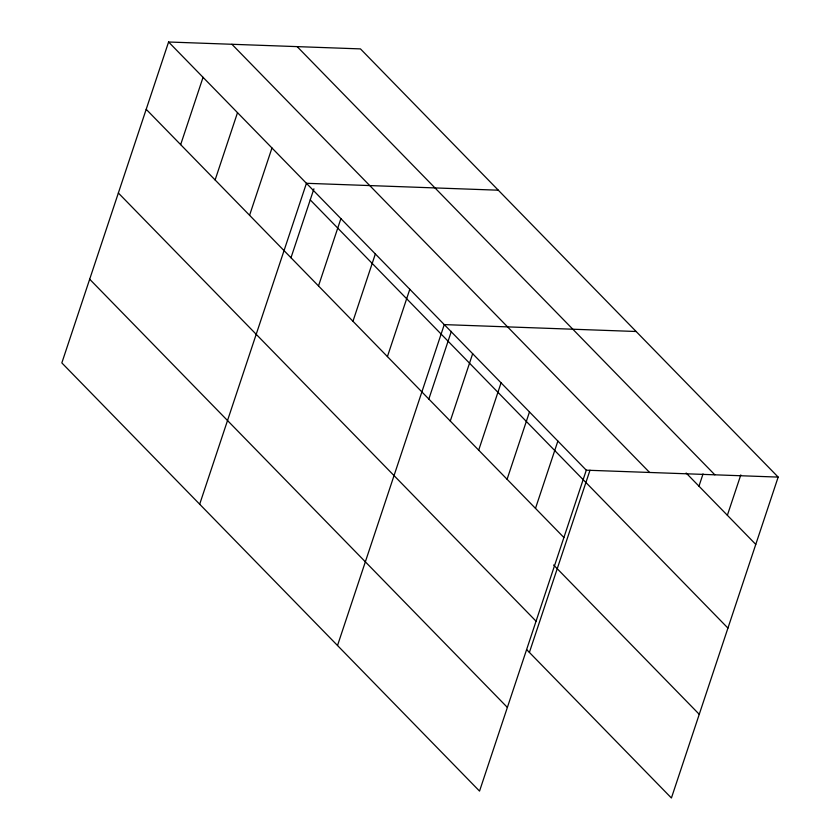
<?xml version="1.0" encoding="UTF-8"?>
<svg xmlns="http://www.w3.org/2000/svg" width="840" height="840" viewBox="0 0 840 840"><rect width="100%" height="100%" fill="white"/><g stroke="black" fill="none" stroke-linecap="round" stroke-linejoin="round"><path stroke-width="1.26" d="M168.588 42L61.835 362.911L479.535 791.101L586.288 470.19L168.588 42L360.465 48.899L778.166 477.089L671.412 798L526.669 649.625M180.663 144.638L203.049 77.322M215.114 179.959L237.51 112.655M249.575 215.292L271.971 147.977M199.678 504.221L306.432 183.298L498.309 190.197M290.976 257.786L313.919 188.822M318.496 285.947L340.893 218.631M352.957 321.269L375.344 253.953M387.419 356.591L409.805 289.286M337.512 645.519L444.266 324.608L636.143 331.495M428.82 399.094L451.353 331.349M450.282 421.04L472.668 353.724M478.685 450.156L501.07 382.841M507.087 479.273L529.473 411.957M535.49 508.389L557.875 441.074M529.389 652.418L590.005 470.19M698.964 486.161L703.038 473.928M727.367 515.277L740.807 474.894M586.288 470.19L778.166 477.089M297.15 46.62L714.84 474.81M686.133 473.015L755.769 544.394M231.914 44.279L649.603 472.469M310.244 199.899L727.933 628.089M146.202 109.316L563.892 537.506M553.602 565.005L699.248 714.315M118.356 193.001L536.057 621.191M89.68 279.227L507.37 707.417"/></g></svg>
